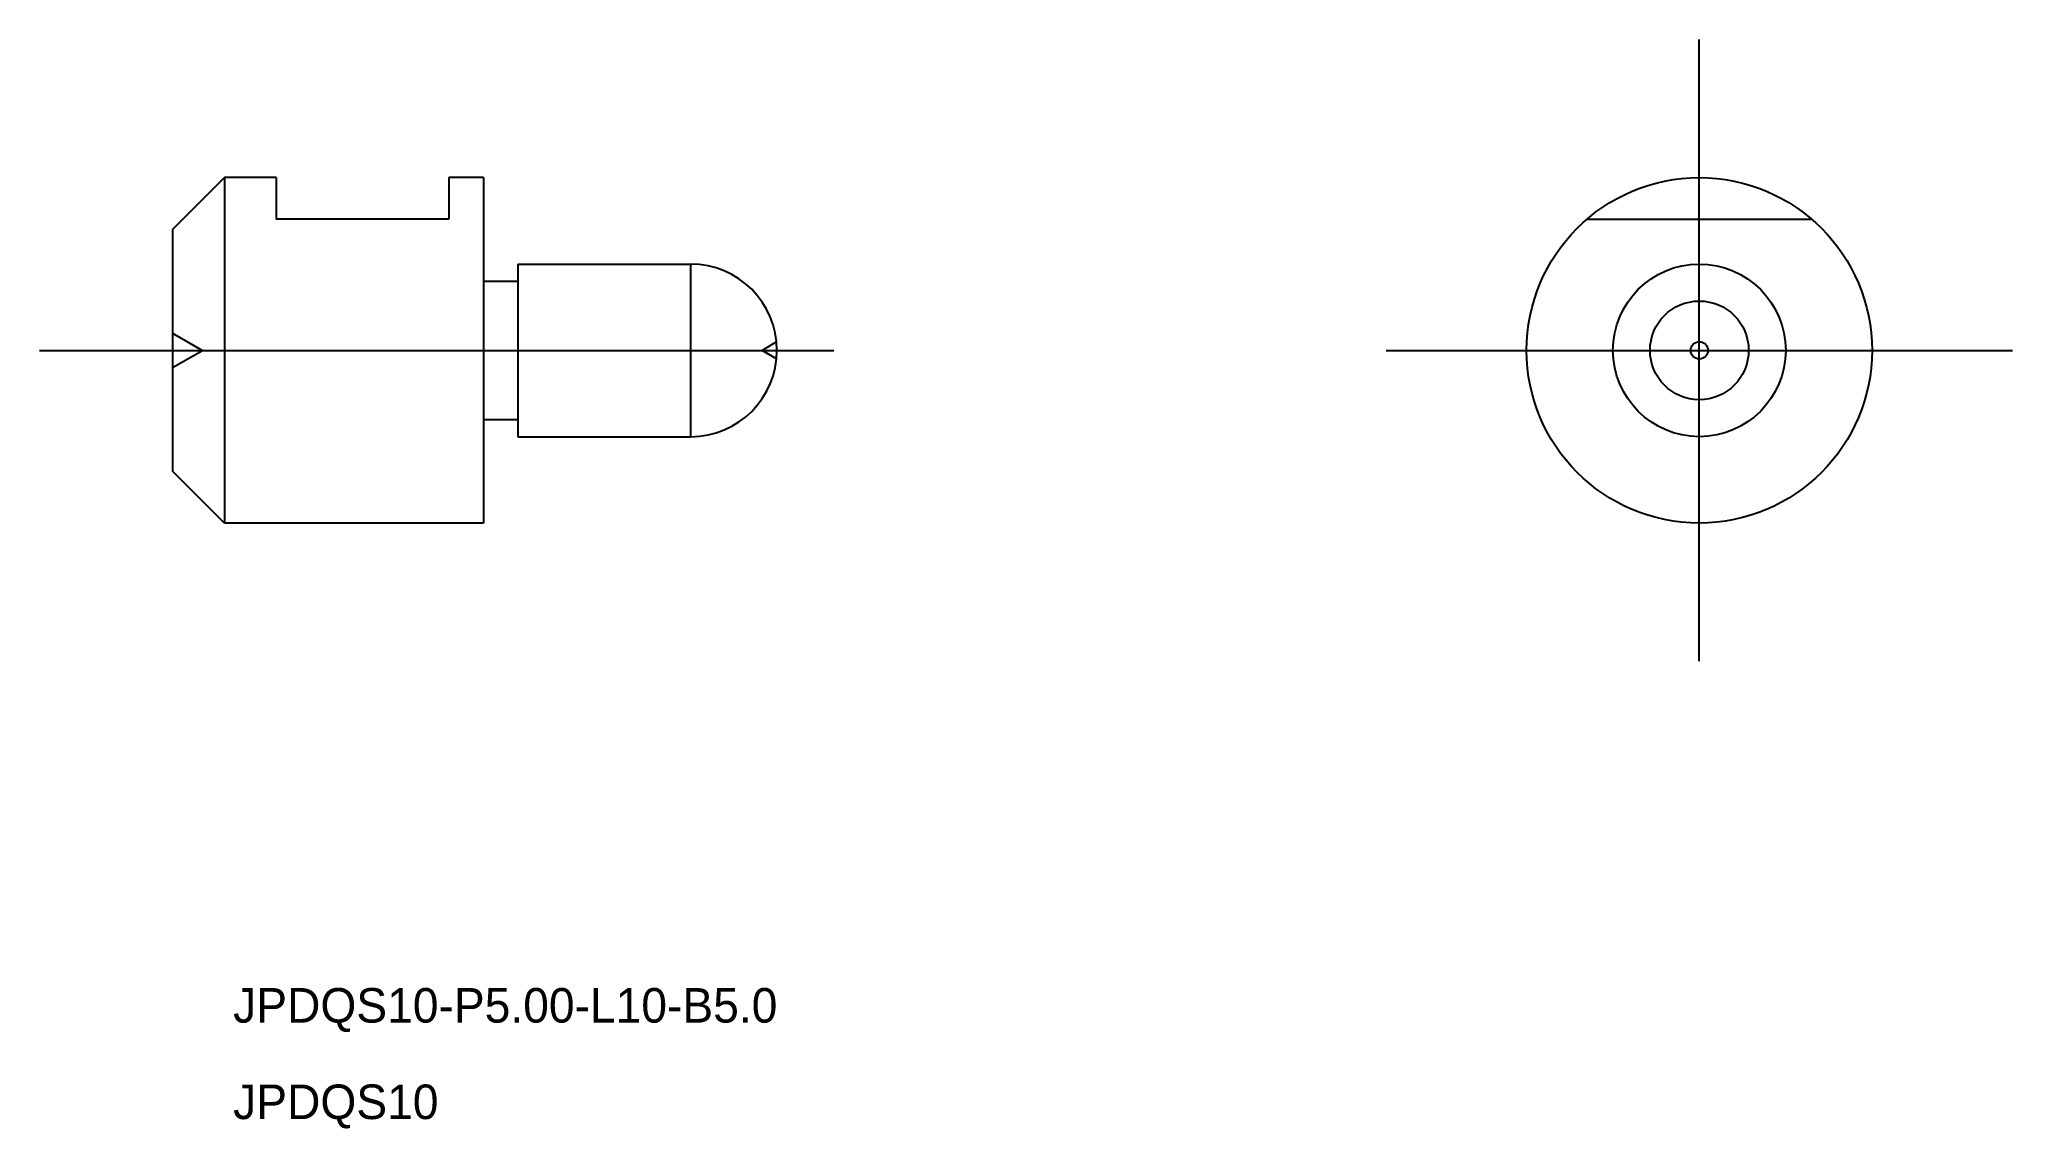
# Model space of a CAD drawing. Extents: x 570.7 to 627.8, y 576.6 to 608.1.
import ezdxf

# ---------------------------------------------------------------- set-up
doc = ezdxf.new("R2010")
doc.units = 0
doc.linetypes.add('CENTER', pattern=[50.8, 31.75, -6.35, 6.35, -6.35])
doc.linetypes.add('DASHED', pattern=[19.05, 12.7, -6.35])
doc.layers.get('0').update_dxf_attribs({"linetype": 'CONTINUOUS'})
doc.layers.add('CENTER', color=1, linetype='CENTER')

msp = doc.modelspace()

# ---------------------------------------------------------------- linework, layer by layer
at = {"color": 7, "linetype": 'CONTINUOUS'}
for p, q in [((576.045, 604.101), (574.545, 602.601)), ((576.045, 604.101), (576.045, 594.101)), ((577.545, 604.101), (576.045, 604.101)), ((577.545, 604.101), (577.545, 602.901)), ((583.545, 604.101), (582.545, 604.101)), ((582.545, 604.101), (582.545, 602.901)), ((583.545, 604.101), (583.545, 594.101)), ((582.545, 602.901), (577.545, 602.901)), ((574.545, 602.601), (574.545, 595.601)), ((584.545, 601.601), (589.545, 601.601)), ((584.545, 601.601), (584.545, 596.601)), ((589.545, 601.601), (589.545, 596.601)), ((583.545, 601.101), (584.545, 601.101)), ((583.545, 597.101), (584.545, 597.101)), ((584.545, 596.601), (589.545, 596.601)), ((576.045, 594.101), (574.545, 595.601)), ((583.545, 594.101), (576.045, 594.101))]:
    msp.add_line(p, q, dxfattribs=at)
at = {"color": 3, "linetype": 'DASHED'}
for p, q in [((615.501, 602.901), (622, 602.901)), ((574.545, 599.601), (575.411, 599.101)), ((592.033, 599.344), (591.612, 599.101)), ((574.545, 598.601), (575.411, 599.101)), ((592.033, 598.858), (591.612, 599.101))]:
    msp.add_line(p, q, dxfattribs=at)
at = {"color": 7, "linetype": 'CONTINUOUS'}
for radius in [5, 2.5, 1.428, 0.25]:
    msp.add_circle((618.75, 599.101), radius, dxfattribs=at)
msp.add_arc((589.545, 599.101), 2.5, 270, 90, dxfattribs=at)
at = {"layer": 'CENTER', "color": 1, "linetype": 'CENTER'}
for p, q in [((618.75, 590.101), (618.75, 608.101)), ((570.691, 599.101), (593.691, 599.101)), ((609.682, 599.101), (627.819, 599.101))]:
    msp.add_line(p, q, dxfattribs=at)

# ---------------------------------------------------------------- texts
at = {"color": 7, "linetype": 'CONTINUOUS'}
for s, p in [('JPDQS10-P5.00-L10-B5.0', (576.299, 579.641)), ('JPDQS10', (576.299, 576.849))]:
    msp.add_text(s, height=1, dxfattribs=at).set_placement(p)

doc.saveas('drawing.dxf')
